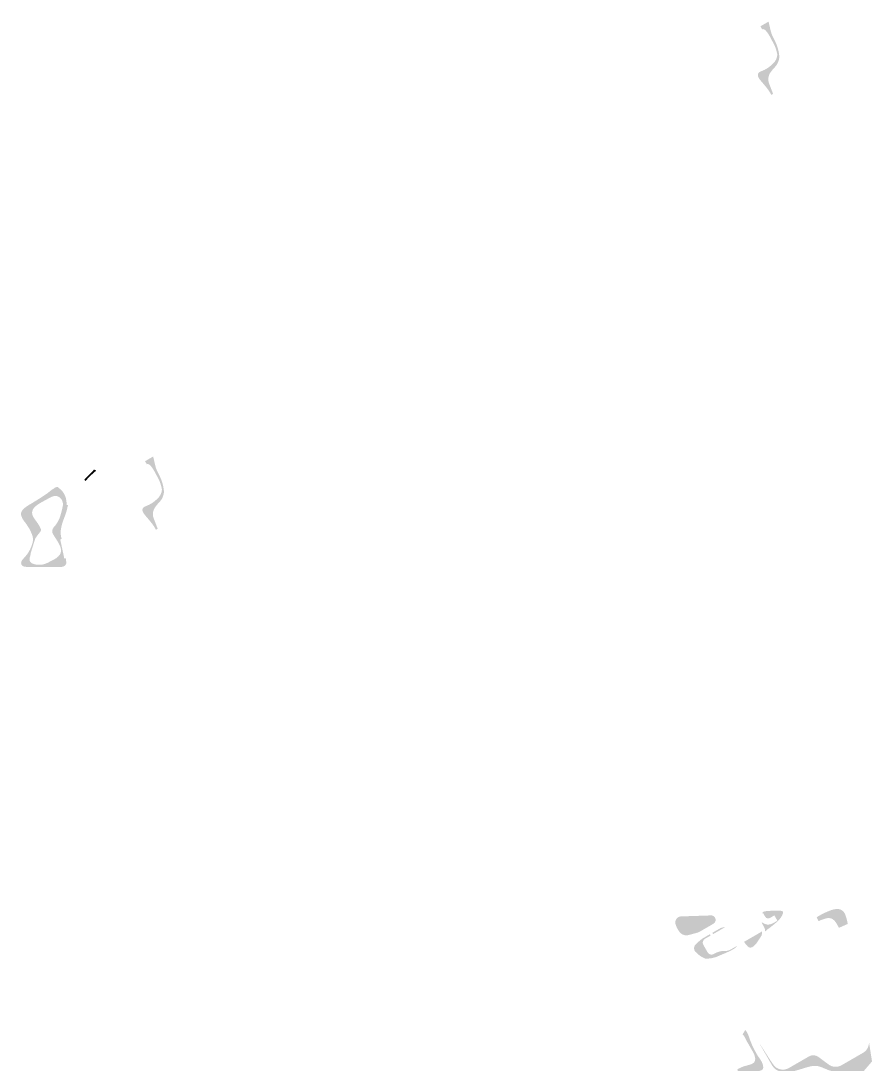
# Model space of a CAD drawing. Header units: millimetres. Extents: x 48598 to 491737630, y -729628 to 3796815806.
# Drawn here: x 490574588 to 491737630, y 3795109571 to 3796543725 of the extents above; entities that cross this region are included whole.
import ezdxf

# ---------------------------------------------------------------- set-up
doc = ezdxf.new("R2010")
doc.units = ezdxf.units.MM
doc.header["$LTSCALE"] = 0.4
doc.layers.get('0').update_dxf_attribs({"color": 251})
for name, color, linetype in [('Ac_FFL+green2', 253, 'Continuous'), ('xasld', 6, 'Continuous'), ('用地_其它绿地_0.0_V2.2', 84, 'Continuous')]:
    doc.layers.add(name, color=color, linetype=linetype)
pattern_1 = [(45, (0, -594000), (-2.2450640302673, 2.2450640302673), [])]
pattern_2 = [(45, (894459.5448, -1282439.864), (-2.2450640302673, 2.2450640302673), [])]

msp = doc.modelspace()

# ---------------------------------------------------------------- hatches: boundary and pattern name
at = {"true_color": 0x139b48}
h = msp.add_hatch(dxfattribs=at)
h.set_pattern_fill('ANSI31', color=114)
h.set_pattern_definition(pattern_1)
h.paths.add_polyline_path([(490574635.222, 3795869682.86), (490589722.527, 3795872581.306)])
h = msp.add_hatch(dxfattribs=at)
h.set_pattern_fill('ANSI31', color=114)
h.set_pattern_definition(pattern_1)
h.paths.add_polyline_path([(490589722.527, 3795872581.306), (490574635.222, 3795869682.86)])
h = msp.add_hatch(dxfattribs=at)
h.set_pattern_fill('ANSI31', color=114)
h.set_pattern_definition(pattern_2)
h.paths.add_polyline_path([(491469094.767, 3795181242.996), (491484182.072, 3795184141.442)])
h = msp.add_hatch(dxfattribs=at)
h.set_pattern_fill('ANSI31', color=114)
h.set_pattern_definition(pattern_2)
h.paths.add_polyline_path([(491484182.072, 3795184141.442), (491469094.767, 3795181242.996)])
at = {"layer": 'Ac_FFL+green2', "true_color": 0xafd9aa}
h = msp.add_hatch(color=9, dxfattribs=at)
edge = h.paths.add_edge_path()
edge.add_line((491585122.313, 3796536465.388), (491596243.487, 3796542885.909))
edge.add_arc((494321981.451, 3797166857.949), 2796245.438, 192.893902404, 193.163516614)
edge.add_arc((491642052.677, 3796541209.972), 44268.33, 194.579675082, 209.013698854)
edge.add_arc((491423138.459, 3796434348.533), 199409.317, 24.831766419, 25.354463044, ccw=False)
edge.add_line((491604111.344, 3796518091.536), (491601242.382, 3796516481.268))
edge.add_arc((491503710.744, 3796468254.074), 108803.872, 26.311356782, 30.84233932)
edge.add_arc((491561431.841, 3796503355.306), 41253.608, 30.085445952, 40.264022975)
edge.add_arc((491586754.341, 3796525157.781), 7844.157, 38.286330741, 71.758821253)
edge.add_arc((491588180.457, 3796528137.123), 4587.574, 77.035081325, 86.364607517)
edge.add_line((491588471.342, 3796532715.466), (491587489.071, 3796532365.924))
edge.add_line((491587489.071, 3796532365.924), (491585122.313, 3796536465.388))
edge.add_line((491585122.313, 3796536465.388), (491596243.487, 3796542885.909))
h = msp.add_hatch(color=9, dxfattribs=at)
edge = h.paths.add_edge_path()
edge.add_line((491601242.382, 3796516481.268), (491604111.344, 3796518091.536))
edge.add_arc((491554017.556, 3796490612.923), 57135.468, 4.249370566, 28.746676149, ccw=False)
edge.add_arc((491588159.912, 3796496315.558), 22883.25, 313.847816206, 356.319249445, ccw=False)
edge.add_arc((491638794.415, 3796446586.176), 48101.943, 136.310543882, 149.081308085)
edge.add_arc((491611910.052, 3796464133.334), 16069.725, 153.506526262, 206.184021554)
edge.add_arc((499957159.089, 3799659685.836), 8952150.699, 200.9621584115, 201.0462709199)
edge.add_line((491602199.995, 3796444773.602), (491602415.932, 3796444144.347))
edge.add_line((491602415.932, 3796444144.347), (491599983.285, 3796442739.857))
edge.add_arc((491556554.958, 3796421533.964), 48329.179, 26.02608717, 39.420935202)
edge.add_arc((491382263.336, 3796283911.746), 270396.827, 38.496178093, 41.132777463)
edge.add_arc((491601878.604, 3796476439.206), 21667.199, 206.017713435, 222.573908585, ccw=False)
edge.add_arc((491586457.069, 3796469740.356), 4926.665, 123.727231195, 214.711257157, ccw=False)
edge.add_arc((491620498.147, 3796401774.805), 80904.838, 111.670631279, 117.036989422, ccw=False)
edge.add_arc((491571368.318, 3796515297.544), 42899.595, 296.667802422, 315.800525643)
edge.add_arc((491590670.534, 3796498739.035), 17589.217, 310.628421617, 356.891297882)
edge.add_arc((491554721.241, 3796488429.194), 54324.354, 9.917165237, 31.089820243)
at = {"layer": 'Ac_FFL+green2', "true_color": 0x727430}
h = msp.add_hatch(color=67, dxfattribs=at)
edge = h.paths.add_edge_path()
edge.add_line((490744122.313, 3795942465.388), (490755243.487, 3795948885.909))
edge.add_arc((493480981.451, 3796572857.949), 2796245.438, 192.893902404, 193.163516614)
edge.add_arc((490801052.677, 3795947209.972), 44268.33, 194.579675082, 209.013698854)
edge.add_arc((490582138.459, 3795840348.533), 199409.317, 24.831766419, 25.354463044, ccw=False)
edge.add_line((490763111.344, 3795924091.536), (490760242.382, 3795922481.268))
edge.add_arc((490662710.744, 3795874254.074), 108803.872, 26.311356782, 30.84233932)
edge.add_arc((490720431.841, 3795909355.306), 41253.608, 30.085445952, 40.264022975)
edge.add_arc((490745754.341, 3795931157.781), 7844.157, 38.286330741, 71.758821253)
edge.add_arc((490747180.457, 3795934137.123), 4587.574, 77.035081325, 86.364607517)
edge.add_line((490747471.342, 3795938715.466), (490746489.071, 3795938365.924))
edge.add_line((490746489.071, 3795938365.924), (490744122.313, 3795942465.388))
edge.add_line((490744122.313, 3795942465.388), (490755243.487, 3795948885.909))
at = {"layer": 'Ac_FFL+green2'}
h = msp.add_hatch(color=256, dxfattribs=at)
edge = h.paths.add_edge_path()
edge.add_line((490661027.049, 3795917578.535), (490669945.879, 3795926174.202))
edge.add_arc((490882407.18, 3795734300.868), 286278.153, 136.59412334, 137.914877063, ccw=False)
edge.add_line((490674424.901, 3795931020.345), (490677446.418, 3795929611.751))
edge.add_arc((490747005.765, 3795844004.663), 110304.471, 129.0953053, 134.879450959)
edge.add_arc((490904603.367, 3795687986.466), 332065.263, 135.152654912, 136.760117354)
edge.add_line((490662696.496, 3795915469.224), (490661027.049, 3795917578.535))
at = {"layer": 'Ac_FFL+green2', "true_color": 0x727430}
h = msp.add_hatch(color=67, dxfattribs=at)
edge = h.paths.add_edge_path()
edge.add_line((490760242.382, 3795922481.268), (490763111.344, 3795924091.536))
edge.add_arc((490713017.556, 3795896612.923), 57135.468, 4.249370566, 28.746676149, ccw=False)
edge.add_arc((490747159.912, 3795902315.558), 22883.25, 313.847816206, 356.319249445, ccw=False)
edge.add_arc((490797794.415, 3795852586.176), 48101.943, 136.310543882, 149.081308085)
edge.add_arc((490770910.052, 3795870133.334), 16069.725, 153.506526262, 206.184021554)
edge.add_arc((499116159.089, 3799065685.836), 8952150.699, 200.9621584115, 201.0462709199)
edge.add_line((490761199.995, 3795850773.602), (490761415.932, 3795850144.347))
edge.add_line((490761415.932, 3795850144.347), (490758983.285, 3795848739.857))
edge.add_arc((490715554.958, 3795827533.964), 48329.179, 26.02608717, 39.420935202)
edge.add_arc((490541263.336, 3795689911.746), 270396.827, 38.496178093, 41.132777463)
edge.add_arc((490760878.604, 3795882439.206), 21667.199, 206.017713435, 222.573908585, ccw=False)
edge.add_arc((490745457.069, 3795875740.356), 4926.665, 123.727231195, 214.711257157, ccw=False)
edge.add_arc((490779498.147, 3795807774.805), 80904.838, 111.670631279, 117.036989422, ccw=False)
edge.add_arc((490730368.318, 3795921297.544), 42899.595, 296.667802422, 315.800525643)
edge.add_arc((490749670.534, 3795904739.035), 17589.217, 310.628421617, 356.891297882)
edge.add_arc((490713721.241, 3795894429.194), 54324.354, 9.917165237, 31.089820243)
h = msp.add_hatch(color=67, dxfattribs=at)
edge = h.paths.add_edge_path()
edge.add_arc((490621658.121, 3795885534.491), 9463.936, 46.951607203, 63.888334299)
edge.add_arc((490621646.548, 3795885518.12), 9483.731, 63.869079917, 91.134681031)
edge.add_arc((490622410.453, 3795880873.026), 14158.986, 93.854090953, 110.615095939)
edge.add_arc((490634633.176, 3795851072.486), 46364.465, 111.786244583, 120.951448528)
edge.add_arc((490780663.907, 3795573830.3), 359652.455, 118.18598586, 119.531482186)
edge.add_arc((490625368.596, 3795843627.533), 48407.78, 117.001766466, 130.536470734)
edge.add_arc((490601741.543, 3795871198.244), 12098.331, 130.359844283, 173.435686388)
edge.add_line((490589722.527, 3795872581.306), (490574635.222, 3795869682.86))
edge.add_arc((490580742.252, 3795870432.125), 6152.821, 171.354614806, 186.994607833, ccw=False)
edge.add_arc((490585383.992, 3795869112.796), 10956.944, 135.198132049, 168.180977768, ccw=False)
edge.add_arc((490605599.548, 3795847721.38), 40385.248, 119.072346596, 133.874067105, ccw=False)
edge.add_arc((490323688.469, 3796328636.07), 517078.126, 300.480756923, 302.708261821)
edge.add_arc((490447246.143, 3796131701.47), 284615.599, 303.201559971, 305.283996865)
edge.add_arc((490645368.604, 3795862055.027), 50293.669, 121.053548801, 132.102821842, ccw=False)
edge.add_arc((490626394.359, 3795896539.791), 11070.16, 98.515667143, 129.016727232, ccw=False)
edge.add_arc((490613301.632, 3795894551.306), 17278.234, 35.562699092, 48.479829684, ccw=False)
edge.add_line((490627357.122, 3795904600.215), (490627633.818, 3795904985.927))
edge.add_arc((490610685.577, 3795885024.659), 26185.78, -4.632050738, 49.666867363, ccw=False)
edge.add_line((490636785.831, 3795882909.987), (490638751.167, 3795882539.239))
edge.add_arc((490490367.017, 3795912858.688), 151450.074, 344.484198782, 348.451675452, ccw=False)
edge.add_line((490636297.754, 3795872345.17), (490634423.641, 3795873043.525))
edge.add_arc((491163443.516, 3795675913.589), 564554.904, 159.56297727, 161.165651999)
edge.add_arc((490670561.244, 3795844034.187), 43788.671, 161.165651999, 174.715800639)
edge.add_line((490626958.669, 3795848066.948), (490628944.466, 3795847829.022))
edge.add_arc((490660600.102, 3795845217.626), 31763.166, 175.284126407, 196.512722104)
edge.add_line((490630146.956, 3795836189.637), (490628196.111, 3795835749.827))
edge.add_line((490628196.111, 3795835749.827), (490631951.894, 3795818164.238))
edge.add_line((490631951.894, 3795818164.238), (490628978.855, 3795817933.705))
edge.add_arc((490616330.175, 3795820749.779), 12958.371, 347.448506653, 381.099441905)
edge.add_arc((490582936.067, 3795807257.687), 48973.898, 21.761719495, 33.458755842)
edge.add_line((490623794.153, 3795834258.788), (490618822.579, 3795842040.167))
edge.add_arc((490625693.347, 3795846802.231), 8359.708, 142.339732795, 214.725464264, ccw=False)
edge.add_arc((490587367.189, 3795881585.724), 43428.904, 316.896273046, 335.930468176)
edge.add_arc((490518838.645, 3795902151.856), 114753.829, 340.514418403, 349.868859095)
edge.add_arc((490619959.51, 3795883693.293), 11968.917, 351.704577813, 407.025703427)
edge.add_line((490628118.364, 3795892450.466), (490628118.383, 3795892450.51))
h = msp.add_hatch(color=67, dxfattribs=at)
edge = h.paths.add_edge_path()
edge.add_line((490630098.464, 3795798029), (490626045.614, 3795798029))
edge.add_line((490626045.614, 3795798029), (490625863, 3795798029))
edge.add_arc((490624445.588, 3796638797.513), 840769.708, 269.721510112, 270.096592158, ccw=False)
edge.add_line((490620358.988, 3795798037.737), (490583550.219, 3795798129.71))
edge.add_arc((490583140.491, 3795819737.888), 21612.062, 258.559594151, 271.086295583, ccw=False)
edge.add_arc((490579695.531, 3795803432.212), 4949.099, 197.81076449, 260.207306546, ccw=False)
edge.add_arc((490580937.087, 3795803501.085), 6160.233, 138.331982893, 194.887259894, ccw=False)
edge.add_arc((491122779.119, 3795334824.291), 722574.815, 138.406939329, 139.134297835, ccw=False)
edge.add_arc((490544881.251, 3795842708.186), 46927.604, 323.043948974, 341.423279428)
edge.add_arc((490536396.358, 3795845559.83), 55878.876, 341.423279427, 345.790357871)
edge.add_arc((490576365.371, 3795835438.958), 14648.377, 345.790357871, 367.257725188)
edge.add_arc((490569051.767, 3795834507.548), 22021.052, 7.257725188, 23.736800484)
edge.add_arc((490639698.382, 3795865573.378), 55154.268, 201.116143459, 203.736800482, ccw=False)
edge.add_arc((490561078.123, 3795835210.892), 29125.182, 21.116143459, 33.272613172)
edge.add_arc((491011532.329, 3796130795.879), 509650.723, 212.72755837, 213.272613172, ccw=False)
edge.add_arc((490541429.871, 3795828676.062), 49162.935, 32.72755837, 39.672834807)
edge.add_arc((490595146.564, 3795873229.514), 20625.984, 204.435205196, 219.672834806, ccw=False)
edge.add_arc((490632642.984, 3795890266.433), 61811.395, 201.271220262, 204.435205196, ccw=False)
edge.add_arc((490580789.311, 3795870079.531), 6166.86, 183.687979171, 201.271220262, ccw=False)
edge.add_line((490574635.222, 3795869682.86), (490589722.527, 3795872581.306))
edge.add_arc((490602988.042, 3795872843.274), 13268.101, 181.131333258, 217.784987346)
edge.add_arc((490574675.792, 3795850893.921), 22555.879, 29.950508403, 37.784987345, ccw=False)
edge.add_arc((490516664.331, 3795803383.461), 97308.246, 32.330123185, 37.154952834, ccw=False)
edge.add_arc((490568883.306, 3795836826.264), 35300.677, 23.321526622, 31.791266895, ccw=False)
edge.add_arc((490597537.194, 3795848641.951), 4338.317, -24.14497643, 29.853084275, ccw=False)
edge.add_arc((490571737.775, 3795866906.237), 35876.258, 318.143815887, 326.044079008, ccw=False)
edge.add_line((490598459.203, 3795842967.332), (490594173.186, 3795837089.886))
edge.add_line((490594173.186, 3795837089.886), (490588454.539, 3795818858.766))
edge.add_arc((490609058.233, 3795812265.699), 21632.863, 162.255618369, 177.264309936)
edge.add_arc((490597320.936, 3795808404.948), 11017.208, 153.63123366, 190.629330522)
edge.add_arc((490593311.922, 3795809494.141), 7499.582, 204.595247866, 259.46102559)
edge.add_arc((490599451.113, 3795824471.917), 23579.098, 251.425316598, 280.561452618)
edge.add_arc((490598799.038, 3795827969.264), 27136.715, 280.561452618, 296.47009665)
edge.add_arc((490528390.378, 3795969371.955), 185099.054, 296.47009665, 298.597955881)
edge.add_arc((490679177.37, 3795692785.57), 129919.589, 116.956794128, 118.597955881, ccw=False)
edge.add_arc((490611185.844, 3795826475.582), 20066.633, 296.956794128, 311.131168619)
edge.add_arc((490609180.569, 3795828771.748), 23115.158, 311.131168618, 323.241301545)
edge.add_arc((490622163.563, 3795819073.817), 6909.974, 323.241301546, 350.503549731)
edge.add_line((490628978.842, 3795817933.764), (490631951.881, 3795818164.297))
edge.add_line((490631951.881, 3795818164.297), (490633800.751, 3795809507.392))
edge.add_line((490633800.751, 3795809507.392), (490635772.177, 3795809844.257))
edge.add_arc((490582018.626, 3795800396.009), 54577.593, 4.895055662, 9.969032712, ccw=False)
edge.add_arc((490631182.249, 3795803940.88), 5332.208, -47.795729735, 12.040187427, ccw=False)
edge.add_arc((490628072.039, 3795809376.842), 11527.355, 280.124792777, 305.489555847, ccw=False)
at = {"layer": 'Ac_FFL+green2'}
h = msp.add_hatch(color=256, dxfattribs=at)
edge = h.paths.add_edge_path()
edge.add_arc((491163443.516, 3795675913.589), 564554.905, 159.562977271, 161.165651998)
edge.add_arc((490670561.244, 3795844034.187), 43788.672, 161.165652028, 174.715800555)
edge.add_line((490626958.669, 3795848066.948), (490628944.466, 3795847829.022))
edge.add_arc((490690937.724, 3795839746.594), 62517.915, 158.084765552, 172.571907727, ccw=False)
edge.add_arc((490214019.734, 3796020258.949), 447434.031, 339.433842657, 340.695876395)
edge.add_line((490636297.754, 3795872345.17), (490634423.641, 3795873043.525))
h = msp.add_hatch(dxfattribs=at)
h.set_pattern_fill('CROSS', color=256, scale=100, angle=35, style=0)
h.set_pattern_definition([(35, (894459.54, -1282439.86), (155.94051104, 884.38258521), [317.5, -952.5]), (125, (894680.64, -1282478.85), (-884.38258521, 155.94051104), [317.5, -952.5])])
edge = h.paths.add_edge_path()
edge.add_line((491553246, 3795280507.125), (491544593.153, 3795275563.029))
edge.add_arc((491535751.88, 3795292101.407), 18753.295, 277.523839382, 298.128572043, ccw=False)
edge.add_arc((491535866.203, 3795247661.824), 25953.559, 84.824448127, 111.839633525)
edge.add_arc((491550329.816, 3795215583.691), 61128.227, 113.238376128, 119.16355565)
edge.add_arc((491518267.528, 3795274515.11), 6000, 209.999999993, 292.274217097, ccw=False)
edge.add_line((491513071.376, 3795271515.11), (491507071.376, 3795281907.415))
edge.add_arc((491512267.528, 3795284907.415), 6000, 120.000001249, 209.999999993, ccw=False)
edge.add_line((491509267.528, 3795290103.568), (491517017.998, 3795294578.304))
edge.add_line((491517017.998, 3795294578.304), (491516017.831, 3795296310.645))
edge.add_line((491516017.831, 3795296310.645), (491505608.074, 3795290300.569))
edge.add_line((491505608.074, 3795290300.569), (491499150.786, 3795285030.362))
edge.add_line((491499150.786, 3795285030.362), (491495679.502, 3795281417.184))
edge.add_arc((491501596.347, 3795277309.199), 7203.096, 145.228279836, 223.742849388)
edge.add_line((491496392.468, 3795272328.813), (491501152.928, 3795267966.55))
edge.add_line((491501152.928, 3795267966.55), (491503830.628, 3795266110.415))
edge.add_line((491503830.628, 3795266110.415), (491506636.251, 3795264520.079))
edge.add_line((491506636.251, 3795264520.079), (491509618.801, 3795263170.213))
edge.add_line((491509618.801, 3795263170.213), (491513586.67, 3795263065.229))
edge.add_line((491513586.67, 3795263065.229), (491519318.123, 3795263816.856))
edge.add_line((491519318.123, 3795263816.856), (491524294.398, 3795265163.538))
edge.add_line((491524294.398, 3795265163.538), (491528981.53, 3795267109.755))
edge.add_line((491528981.53, 3795267109.755), (491532016.959, 3795268419.449))
edge.add_line((491532016.959, 3795268419.449), (491539267.206, 3795271468.976))
edge.add_line((491539267.206, 3795271468.976), (491545023.774, 3795274227.305))
edge.add_line((491545023.774, 3795274227.305), (491548485.506, 3795276123.642))
edge.add_line((491548485.506, 3795276123.642), (491550077.528, 3795277154.224))
edge.add_line((491550077.528, 3795277154.224), (491552158.091, 3795279087.301))
edge.add_line((491552158.091, 3795279087.301), (491553246, 3795280507.125))
h.paths.add_polyline_path([(491520482.1, 3795296578.304), (491519481.932, 3795298310.645), (491530864.516, 3795304882.382), (491533563.098, 3795305605.257), (491535167.168, 3795305942.55), (491536992.687, 3795306110.696)])
h.paths.add_polyline_path([(491562752.807, 3795285995.882), (491585274.66, 3795298998.88), (491586905.441, 3795299940.411), (491587269.147, 3795300773.163), (491587443.918, 3795298653.915), (491586849.68, 3795295000.966), (491584615.931, 3795291259.666), (491581789.201, 3795286979.204), (491578603.778, 3795282547.54), (491575626.485, 3795279716.277), (491573392.717, 3795278416.171), (491571094.006, 3795278093.954), (491569318.148, 3795278628.451), (491567677.162, 3795279815.961), (491565492.794, 3795282205.238)])
edge = h.paths.add_edge_path()
edge.add_line((491591738.781, 3795299993.983), (491591431.111, 3795302409.104))
edge.add_line((491591431.111, 3795302409.104), (491590710.935, 3795304881.618))
edge.add_line((491590710.935, 3795304881.618), (491589263.023, 3795307796.185))
edge.add_line((491589263.023, 3795307796.185), (491586771.688, 3795312111.304))
edge.add_line((491586771.688, 3795312111.304), (491587480.666, 3795312518.192))
edge.add_arc((491595684.957, 3795322473.071), 12900, 230.506436946, 299.999988845)
edge.add_line((491602134.954, 3795311301.342), (491608349.416, 3795314887.648))
edge.add_line((491608349.416, 3795314887.648), (491604173.017, 3795322121.383))
edge.add_line((491604173.017, 3795322121.383), (491597983.775, 3795318488.672))
edge.add_arc((491595684.956, 3795322473.07), 4599.999, 210.000014776, 299.983015729, ccw=False)
edge.add_line((491591701.241, 3795320173.069), (491588763.32, 3795325261.768))
edge.add_line((491588763.32, 3795325261.768), (491587983.895, 3795324811.768))
edge.add_arc((491589023.659, 3795325493.942), 1243.571, 162.164207028, 213.268300501, ccw=False)
edge.add_arc((491590377.188, 3795324365.744), 2952.188, 101.132165948, 149.257711989, ccw=False)
edge.add_arc((491597693.85, 3795296766.174), 31499.493, 92.173695264, 104.499635172, ccw=False)
edge.add_arc((491609913.124, 3795080786.611), 247819.695, 89.968016825, 93.102830412, ccw=False)
edge.add_arc((491610936.786, 3795317903.509), 10739.313, 64.820936101, 94.728708274, ccw=False)
edge.add_arc((491613561.221, 3795325945.428), 2567.814, -15.458525613, 40.77375134, ccw=False)
edge.add_arc((491591112.432, 3795333646.651), 26296.585, 312.376448394, 341.404345016, ccw=False)
edge.add_arc((491472167.617, 3795469166.874), 206607.609, 307.260067727, 311.413539011, ccw=False)
edge.add_arc((491610920.82, 3795283227.293), 25476.902, 122.439312015, 138.843852188)
at = {"layer": 'xasld', "true_color": 0x139b48}
h = msp.add_hatch(dxfattribs=at)
h.set_pattern_fill('ANSI31', color=114)
h.set_pattern_definition([(45, (0, 0), (-2.2450640302673, 2.2450640302673), [])])
h.paths.add_polyline_path([(491604111.344, 3796518091.536), (491601242.382, 3796516481.268)], flags=17)
edge = h.paths.add_edge_path(flags=17)
edge.add_line((491585122.313, 3796536465.388), (491596243.487, 3796542885.909))
edge.add_arc((494321981.451, 3797166857.949), 2796245.438, 192.893902404, 193.163516614)
edge.add_arc((491642052.677, 3796541209.972), 44268.33, 194.579675082, 209.013698854)
edge.add_arc((491423138.459, 3796434348.533), 199409.317, 24.831766419, 25.354463044)
edge.add_line((491604111.344, 3796518091.536), (491601242.382, 3796516481.268))
edge.add_arc((491503710.744, 3796468254.074), 108803.872, 26.311356782, 30.84233932)
edge.add_arc((491561431.841, 3796503355.306), 41253.608, 30.085445952, 40.264022975)
edge.add_arc((491586754.341, 3796525157.781), 7844.157, 38.286330741, 71.758821253)
edge.add_arc((491588180.457, 3796528137.123), 4587.574, 77.035081325, 86.364607517)
edge.add_line((491588471.342, 3796532715.466), (491587489.071, 3796532365.924))
edge.add_line((491587489.071, 3796532365.924), (491585122.313, 3796536465.388))
edge = h.paths.add_edge_path()
edge.add_line((491585122.313, 3796536465.388), (491596243.487, 3796542885.909))
edge.add_line((491587489.071, 3796532365.924), (491585122.313, 3796536465.388))
edge.add_line((491588471.342, 3796532715.466), (491587489.071, 3796532365.924))
edge.add_arc((491588180.457, 3796528137.123), 4587.574, 77.035081325, 86.364607517)
edge.add_arc((491586754.341, 3796525157.781), 7844.157, 38.286330741, 71.758821253)
edge.add_arc((491561431.841, 3796503355.306), 41253.608, 30.085445952, 40.264022975)
edge.add_arc((491503710.744, 3796468254.074), 108803.872, 26.311356782, 30.84233932)
edge.add_line((491601242.382, 3796516481.268), (491604111.344, 3796518091.536))
edge.add_arc((491423138.459, 3796434348.533), 199409.317, 24.831766419, 25.354463044)
edge.add_arc((491642052.677, 3796541209.972), 44268.33, 194.579675082, 209.013698854)
edge.add_arc((494321981.451, 3797166857.949), 2796245.438, 192.893902404, 193.163516614)
at = {"layer": '用地_其它绿地_0.0_V2.2'}
h = msp.add_hatch(color=3, dxfattribs=at)
edge = h.paths.add_edge_path()
edge.add_line((491507467.951, 3795321741.888), (491506741.235, 3795321717.26))
edge.add_arc((480073917.317, 4132537236.642), 337409270.731, 271.94120622726, 271.94179006992, ccw=False)
edge.add_line((491503305.016, 3795321600.777), (491475695.923, 3795320664.883))
edge.add_arc((491477130.482, 3795312416.209), 8372.49, 99.865859214, 195.693537934)
edge.add_arc((491969099.635, 3795497875.538), 534106.584, 200.577434127, 201.172729474)
edge.add_line((491471047.481, 3795304966.506), (491473897.613, 3795300456.945))
edge.add_arc((491484041.46, 3795306868.057), 12000, 212.293695121, 285.306334902)
edge.add_line((491487209.217, 3795295293.718), (491499115.75, 3795298552.392))
edge.add_arc((491495947.994, 3795310126.731), 12000, 285.306334897, 299.999999843)
edge.add_line((491501947.994, 3795299734.426), (491521303.994, 3795310909.618))
edge.add_arc((491517831.649, 3795315970.588), 6137.638, 304.45411668, 456.395588098)
edge.add_line((491517147.963, 3795322070.029), (491510177.454, 3795321833.742))
edge.add_arc((483798261.384, 4022766773.864), 227575645.526, 271.94128647371, 271.94196902592, ccw=False)
h = msp.add_hatch(color=3, dxfattribs=at)
edge = h.paths.add_edge_path()
edge.add_line((491692398.782, 3795305121.08), (491704412.731, 3795310395.692))
edge.add_arc((491640954.589, 3795300797.901), 64179.852, 8.600572801, 19.545307527)
edge.add_arc((491690074.475, 3795319220.247), 11763.786, 15.02254587, 81.947329972)
edge.add_arc((491691076.908, 3795303065.032), 27810.498, 88.670054214, 114.176053013)
edge.add_arc((491716695.715, 3795232699.419), 102640.982, 111.13467192, 122.142069249)
edge.add_line((491662088.615, 3795319608.774), (491664534.614, 3795314225.794))
edge.add_arc((491688079.214, 3795265291.168), 54304.197, 104.437610873, 115.694252977, ccw=False)
edge.add_arc((491678168.725, 3795307204.686), 11275.662, 57.920649763, 108.77413585, ccw=False)
edge.add_arc((491671436.801, 3795300467.633), 20668.972, 26.199862, 52.016662235, ccw=False)
edge.add_arc((491533179.753, 3795221971.862), 179623.194, 27.57498879, 29.196451529, ccw=False)
h = msp.add_hatch(color=3, dxfattribs=at)
edge = h.paths.add_edge_path()
edge.add_arc((491581935.92, 3795159088.517), 17777.046, 202.59238871, 211.351391492)
edge.add_arc((487142377.882, 3792594625.936), 5109229.279, 29.971984317, 30.007754248, ccw=False)
edge.add_arc((491121865.814, 3794884746.471), 517845.77, 28.995691322, 30.436286238, ccw=False)
edge.add_arc((491555310.954, 3795123819.657), 22863.064, 9.222797942, 31.510129017, ccw=False)
edge.add_arc((491569272.234, 3795126086.593), 8718.936, -25.176805144, 9.222797944, ccw=False)
edge.add_arc((491570044.664, 3795127052.255), 8516.023, 288.910710664, 326.705475294, ccw=False)
edge.add_arc((491546656.253, 3795192767.989), 78269.165, 283.801667283, 289.516791229, ccw=False)
edge.add_arc((491570489.464, 3795092194.822), 25100.201, 101.865984714, 119.010468498)
edge.add_arc((491544093.369, 3795142854.189), 32038.679, 287.558060692, 296.355567801, ccw=False)
edge.add_line((491553758.545, 3795112308.136), (491553924.518, 3795109589.136))
edge.add_line((491553924.518, 3795109589.136), (491582372.988, 3795109589.136))
edge.add_arc((491581379.924, 3795123164.022), 13611.162, 274.183991209, 293.613754445)
edge.add_arc((491585111.733, 3795114070.508), 3790.81, 296.989968432, 357.832660562)
edge.add_arc((491575969.857, 3795114587.463), 12946.824, 357.076521382, 379.74393255)
edge.add_arc((491565042.073, 3795111192.809), 24384.011, 18.577203192, 30.594445905)
edge.add_arc((491474489.306, 3795052917.989), 132053.372, 32.362762511, 35.542793398)
edge.add_arc((491714383.245, 3795211023.083), 155428.187, 205.423456727, 211.556234939, ccw=False)
edge.add_arc((491800351.652, 3795237594.561), 244819.188, 199.119684005, 202.401069277, ccw=False)
edge.add_arc((491547866.054, 3795150750.767), 22192.862, 17.450140168, 41.929075732)
edge.add_line((491564376.934, 3795165580.263), (491560749.651, 3795159602.999))
edge.add_arc((491548775.796, 3795147554.576), 16986.397, 31.750507573, 45.177852633, ccw=False)
edge.add_arc((491529653.593, 3795135493.11), 39594.394, 25.048676662, 32.031130233, ccw=False)
h = msp.add_hatch(color=3, dxfattribs=at)
edge = h.paths.add_edge_path()
edge.add_arc((491581935.92, 3795159088.517), 17777.046, 202.59238871, 211.351391493)
edge.add_arc((487142377.882, 3792594625.936), 5109229.279, 29.971984317, 30.007754248, ccw=False)
edge.add_arc((491121865.814, 3794884746.471), 517845.77, 28.995691321, 30.436286238, ccw=False)
edge.add_arc((491555310.954, 3795123819.657), 22863.064, 9.222797942, 31.510129017, ccw=False)
edge.add_arc((491569272.234, 3795126086.593), 8718.936, -25.176805144, 9.222797944, ccw=False)
edge.add_arc((491570044.664, 3795127052.255), 8516.023, 288.910710664, 326.705475294, ccw=False)
edge.add_arc((491546656.253, 3795192767.989), 78269.165, 283.801667283, 289.516791229, ccw=False)
edge.add_arc((491570489.464, 3795092194.822), 25100.201, 101.865984714, 119.010468498)
edge.add_arc((491544093.369, 3795142854.189), 32038.679, 287.558060692, 296.355567801, ccw=False)
edge.add_line((491553758.545, 3795112308.136), (491553924.518, 3795109589.136))
edge.add_line((491553924.518, 3795109589.136), (491582372.988, 3795109589.136))
edge.add_arc((491581379.924, 3795123164.022), 13611.162, 274.183991209, 293.613754445)
edge.add_arc((491585111.733, 3795114070.508), 3790.81, 296.989968432, 357.832660562)
edge.add_arc((491575969.857, 3795114587.463), 12946.824, 357.076521382, 379.74393255)
edge.add_arc((491565042.073, 3795111192.809), 24384.011, 18.577203192, 30.594445905)
edge.add_arc((491474489.306, 3795052917.989), 132053.372, 32.362762511, 35.542793398)
edge.add_arc((491714383.245, 3795211023.083), 155428.187, 205.423456727, 211.556234939, ccw=False)
edge.add_arc((491800351.652, 3795237594.561), 244819.188, 199.119684005, 202.401069277, ccw=False)
edge.add_arc((491547866.054, 3795150750.767), 22192.862, 17.450140168, 41.929075732)
edge.add_line((491564376.934, 3795165580.263), (491560749.651, 3795159602.999))
edge.add_arc((491548775.796, 3795147554.576), 16986.397, 31.750507573, 45.177852633, ccw=False)
edge.add_arc((491529653.593, 3795135493.11), 39594.394, 25.048676662, 32.031130233, ccw=False)
edge.add_line((491601236.942, 3795116902.73), (491601712.533, 3795116251.974))
edge.add_line((491601712.533, 3795116251.974), (491602268.016, 3795115533.032))
edge.add_line((491602268.016, 3795115533.032), (491602843.382, 3795114834.766))
edge.add_line((491602843.382, 3795114834.766), (491603139.552, 3795114494.086))
edge.add_line((491603139.552, 3795114494.086), (491603441.929, 3795114159.414))
edge.add_line((491603441.929, 3795114159.414), (491603750.925, 3795113831.032))
edge.add_line((491603750.925, 3795113831.032), (491604066.954, 3795113509.218))
edge.add_line((491604066.954, 3795113509.218), (491604390.426, 3795113194.252))
edge.add_line((491604390.426, 3795113194.252), (491604721.755, 3795112886.414))
edge.add_line((491604721.755, 3795112886.414), (491605061.351, 3795112585.984))
edge.add_line((491605061.351, 3795112585.984), (491605409.629, 3795112293.242))
edge.add_line((491605409.629, 3795112293.242), (491605767, 3795112008.467))
edge.add_line((491605767, 3795112008.467), (491606133.875, 3795111731.94))
edge.add_line((491606133.875, 3795111731.94), (491606510.668, 3795111463.941))
edge.add_line((491606510.668, 3795111463.941), (491606897.79, 3795111204.749))
edge.add_line((491606897.79, 3795111204.749), (491607295.654, 3795110954.644))
edge.add_line((491607295.654, 3795110954.644), (491607704.672, 3795110713.906))
edge.add_line((491607704.672, 3795110713.906), (491608125.256, 3795110482.815))
edge.add_line((491608125.256, 3795110482.815), (491608557.819, 3795110261.651))
edge.add_line((491608557.819, 3795110261.651), (491609002.772, 3795110050.694))
edge.add_line((491609002.772, 3795110050.694), (491609460.528, 3795109850.223))
edge.add_line((491609460.528, 3795109850.223), (491609931.498, 3795109660.518))
edge.add_line((491609931.498, 3795109660.518), (491610173.797, 3795109571.189))
edge.add_line((491610173.797, 3795109571.189), (491631539.235, 3795109603.363))
edge.add_line((491631539.235, 3795109603.363), (491633090.725, 3795109975.81))
edge.add_line((491633090.725, 3795109975.81), (491634652.176, 3795110383.811))
edge.add_line((491634652.176, 3795110383.811), (491637788.425, 3795111280.6))
edge.add_line((491637788.425, 3795111280.6), (491647006.244, 3795114151.61))
edge.add_line((491647006.244, 3795114151.61), (491649904.949, 3795114996.358))
edge.add_line((491649904.949, 3795114996.358), (491651303.089, 3795115368.58))
edge.add_line((491651303.089, 3795115368.58), (491652661.574, 3795115698.743))
edge.add_line((491652661.574, 3795115698.743), (491653976.27, 3795115980.381))
edge.add_line((491653976.27, 3795115980.381), (491654615.904, 3795116100.982))
edge.add_line((491654615.904, 3795116100.982), (491655243.041, 3795116207.026))
edge.add_line((491655243.041, 3795116207.026), (491655857.292, 3795116297.923))
edge.add_line((491655857.292, 3795116297.923), (491656458.786, 3795116373.959))
edge.add_line((491656458.786, 3795116373.959), (491657047.779, 3795116435.636))
edge.add_line((491657047.779, 3795116435.636), (491657624.528, 3795116483.46))
edge.add_line((491657624.528, 3795116483.46), (491658189.292, 3795116517.932))
edge.add_line((491658189.292, 3795116517.932), (491658742.325, 3795116539.557))
edge.add_line((491658742.325, 3795116539.557), (491659283.887, 3795116548.839))
edge.add_line((491659283.887, 3795116548.839), (491659814.234, 3795116546.281))
edge.add_line((491659814.234, 3795116546.281), (491660333.622, 3795116532.386))
edge.add_line((491660333.622, 3795116532.386), (491660842.31, 3795116507.658))
edge.add_line((491660842.31, 3795116507.658), (491661340.554, 3795116472.602))
edge.add_line((491661340.554, 3795116472.602), (491661828.611, 3795116427.72))
edge.add_line((491661828.611, 3795116427.72), (491662306.738, 3795116373.516))
edge.add_line((491662306.738, 3795116373.516), (491662775.193, 3795116310.493))
edge.add_line((491662775.193, 3795116310.493), (491663234.232, 3795116239.156))
edge.add_line((491663234.232, 3795116239.156), (491663684.113, 3795116160.008))
edge.add_line((491663684.113, 3795116160.008), (491664125.093, 3795116073.553))
edge.add_line((491664125.093, 3795116073.553), (491664557.428, 3795115980.293))
edge.add_line((491664557.428, 3795115980.293), (491664981.376, 3795115880.734))
edge.add_line((491664981.376, 3795115880.734), (491665397.194, 3795115775.378))
edge.add_line((491665397.194, 3795115775.378), (491666205.469, 3795115549.289))
edge.add_line((491666205.469, 3795115549.289), (491666984.308, 3795115306.058))
edge.add_line((491666984.308, 3795115306.058), (491667735.768, 3795115049.713))
edge.add_line((491667735.768, 3795115049.713), (491668461.907, 3795114784.282))
edge.add_line((491668461.907, 3795114784.282), (491669846.445, 3795114242.279))
edge.add_line((491669846.445, 3795114242.279), (491676794.485, 3795111323.909))
edge.add_line((491676794.485, 3795111323.909), (491677796.438, 3795110927.465))
edge.add_line((491677796.438, 3795110927.465), (491678773.508, 3795110565.15))
edge.add_line((491678773.508, 3795110565.15), (491679257.034, 3795110397.536))
edge.add_line((491679257.034, 3795110397.536), (491679749.187, 3795110238.195))
edge.add_line((491679749.187, 3795110238.195), (491680262.966, 3795110086.075))
edge.add_line((491680262.966, 3795110086.075), (491680811.371, 3795109940.125))
edge.add_line((491680811.371, 3795109940.125), (491681407.402, 3795109799.295))
edge.add_line((491681407.402, 3795109799.295), (491682064.058, 3795109662.535))
edge.add_line((491682064.058, 3795109662.535), (491726471.356, 3795109597.088))
edge.add_line((491726471.356, 3795109597.088), (491737629.545, 3795122624.136))
edge.add_line((491737629.545, 3795122624.136), (491733254.323, 3795150761.026))
edge.add_arc((491717444.32, 3795148302.606), 16000, -60, 8.838579228, ccw=False)
edge.add_line((491725444.32, 3795134446.2), (491695921.256, 3795117401.051))
edge.add_arc((491687921.256, 3795131257.457), 16000, 233.296810568, 299.999999988, ccw=False)
edge.add_line((491678358.54, 3795118429.579), (491664597.449, 3795128687.969))
edge.add_arc((491657425.411, 3795119067.06), 12000, 53.296807179, 119.999999118)
edge.add_line((491651425.411, 3795129459.365), (491623877.92, 3795113554.814))
edge.add_arc((491615877.92, 3795127411.22), 16000, 212.735042991, 300.000000444, ccw=False)
edge.add_line((491602419.037, 3795118759.142), (491598899.617, 3795123902.378))
edge.add_line((491598899.617, 3795123902.378), (491584638.006, 3795146191.001))
edge.add_line((491584638.006, 3795146191.001), (491584404.31, 3795146056.077))
edge.add_line((491584404.31, 3795146056.077), (491601236.942, 3795116902.73))

doc.saveas('drawing.dxf')
